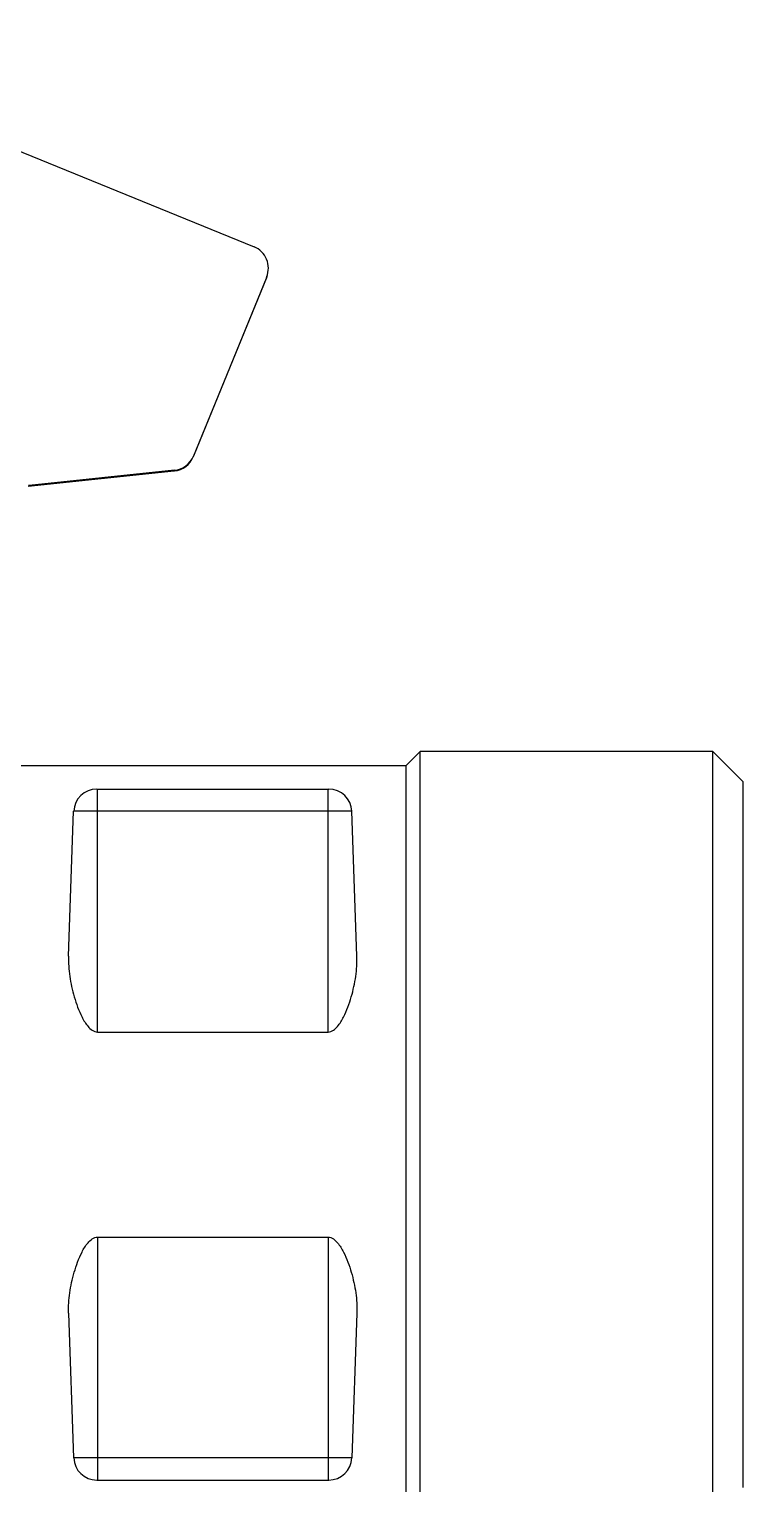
# Model space of a CAD drawing. Header units: inches. Extents: x -0.9 to 9.06, y 0 to 7.13.
# Drawn here: x 4.472 to 5.192, y 2.035 to 3.503 of the extents above; entities that cross this region are included whole.
import ezdxf

# ---------------------------------------------------------------- set-up
doc = ezdxf.new("R2010")
doc.units = ezdxf.units.IN
doc.header["$MEASUREMENT"] = 0
doc.layers.add('NETAFIM-L-DETL-013M', color=1, linetype='Continuous')

msp = doc.modelspace()

# ---------------------------------------------------------------- linework, layer by layer
at = {"layer": 'NETAFIM-L-DETL-013M'}
for p, q in [((4.161, 3.5025), (4.699, 3.2828)), ((4.7114, 3.2517), (4.6376, 3.071)), ((4.7117, 3.2525), (4.6379, 3.0717)), ((4.7119, 3.2531), (4.7114, 3.2517)), ((4.7114, 3.2517), (4.7117, 3.2525)), ((4.7119, 3.2531), (4.7122, 3.2539)), ((4.6376, 3.071), (4.6379, 3.0717)), ((4.6185, 3.0566), (4.4711, 3.0411)), ((4.6188, 3.0574), (4.4721, 3.042)), ((4.6185, 3.0566), (4.6188, 3.0574)), ((4.4721, 3.042), (4.4713, 3.0419)), ((4.8665, 2.7736), (4.852, 2.7591)), ((4.8665, 2.0008), (4.8665, 2.7736)), ((5.1617, 2.7736), (4.8665, 2.7736)), ((5.1617, 2.0008), (5.1617, 2.7736)), ((5.1919, 2.7434), (5.1617, 2.7736)), ((4.852, 2.7591), (4.3892, 2.7591)), ((4.852, 2.7591), (4.852, 2.0153)), ((4.5403, 2.7358), (4.5411, 2.7358)), ((4.5411, 2.7358), (4.7735, 2.7358)), ((4.5411, 2.7134), (4.5411, 2.7358)), ((4.7735, 2.7134), (4.7735, 2.7358)), ((4.7735, 2.7358), (4.7743, 2.7358)), ((5.1919, 2.7434), (5.1919, 2.031)), ((4.5119, 2.5672), (4.517, 2.7134)), ((4.5411, 2.7134), (4.517, 2.7134)), ((4.5411, 2.4906), (4.5411, 2.7134)), ((4.7735, 2.7134), (4.5411, 2.7134)), ((4.7735, 2.4906), (4.7735, 2.7134)), ((4.7975, 2.7134), (4.7735, 2.7134)), ((4.8026, 2.5672), (4.7975, 2.7134)), ((4.5411, 2.4906), (4.7735, 2.4906)), ((4.5411, 2.2837), (4.5411, 2.0609)), ((4.5411, 2.2837), (4.7735, 2.2837)), ((4.7735, 2.2837), (4.7735, 2.0609)), ((4.5119, 2.2071), (4.517, 2.0609)), ((4.8026, 2.2071), (4.7975, 2.0609)), ((4.5411, 2.0609), (4.517, 2.0609)), ((4.7735, 2.0609), (4.5411, 2.0609)), ((4.5411, 2.0609), (4.5411, 2.0385)), ((4.7735, 2.0609), (4.7735, 2.0385)), ((4.7975, 2.0609), (4.7735, 2.0609)), ((4.5403, 2.0385), (4.5411, 2.0385)), ((4.5411, 2.0385), (4.7735, 2.0385)), ((4.7735, 2.0385), (4.7743, 2.0385))]:
    msp.add_line(p, q, dxfattribs=at)
for centre, start, end in [((4.6902, 3.2613), 337.7892, 67.7918), ((4.6161, 3.0798), 276.0037, 337.7783), ((4.6163, 3.0805), 276.0038, 337.7784), ((4.5403, 2.7126), 90, 178), ((4.7743, 2.7126), 2, 90), ((4.5403, 2.0618), 182, 270), ((4.7743, 2.0618), 270, 358)]:
    msp.add_arc(centre, 0.0232, start, end, dxfattribs=at)
for points, knots in [([(4.5119, 2.5672), (4.5117, 2.5604), (4.5122, 2.5536), (4.5141, 2.5399), (4.5156, 2.533), (4.5196, 2.5192), (4.5221, 2.5123), (4.5271, 2.5024), (4.529, 2.4992), (4.5327, 2.4949), (4.5341, 2.4935), (4.5372, 2.4914), (4.5391, 2.4906), (4.5411, 2.4906)], [0, 0, 0, 0, 0.25, 0.25, 0.5, 0.5, 0.75, 0.75, 0.875, 0.875, 0.9375, 0.9375, 1, 1, 1, 1]), ([(4.7735, 2.4906), (4.7755, 2.4906), (4.7773, 2.4914), (4.7805, 2.4935), (4.7819, 2.4949), (4.7856, 2.4992), (4.7875, 2.5025), (4.7925, 2.5123), (4.795, 2.5193), (4.799, 2.5331), (4.8005, 2.5399), (4.8024, 2.5536), (4.8029, 2.5604), (4.8026, 2.5672)], [0, 0, 0, 0, 0.0625, 0.0625, 0.125, 0.125, 0.25, 0.25, 0.5, 0.5, 0.75, 0.75, 1, 1, 1, 1]), ([(4.5119, 2.2071), (4.5117, 2.2139), (4.5122, 2.2207), (4.5141, 2.2344), (4.5156, 2.2413), (4.5196, 2.2552), (4.5221, 2.2621), (4.5271, 2.272), (4.529, 2.2752), (4.5327, 2.2795), (4.5341, 2.2808), (4.5372, 2.283), (4.5391, 2.2837), (4.5411, 2.2837)], [0, 0, 0, 0, 0.25, 0.25, 0.5, 0.5, 0.75, 0.75, 0.875, 0.875, 0.9375, 0.9375, 1, 1, 1, 1]), ([(4.7735, 2.2837), (4.7755, 2.2837), (4.7773, 2.283), (4.7805, 2.2808), (4.7819, 2.2794), (4.7856, 2.2751), (4.7875, 2.2719), (4.7925, 2.262), (4.795, 2.2551), (4.799, 2.2413), (4.8005, 2.2344), (4.8024, 2.2207), (4.8029, 2.2139), (4.8026, 2.2071)], [0, 0, 0, 0, 0.0625, 0.0625, 0.125, 0.125, 0.25, 0.25, 0.5, 0.5, 0.75, 0.75, 1, 1, 1, 1])]:
    msp.add_open_spline(points, degree=3, knots=knots, dxfattribs=at)

doc.saveas('drawing.dxf')
